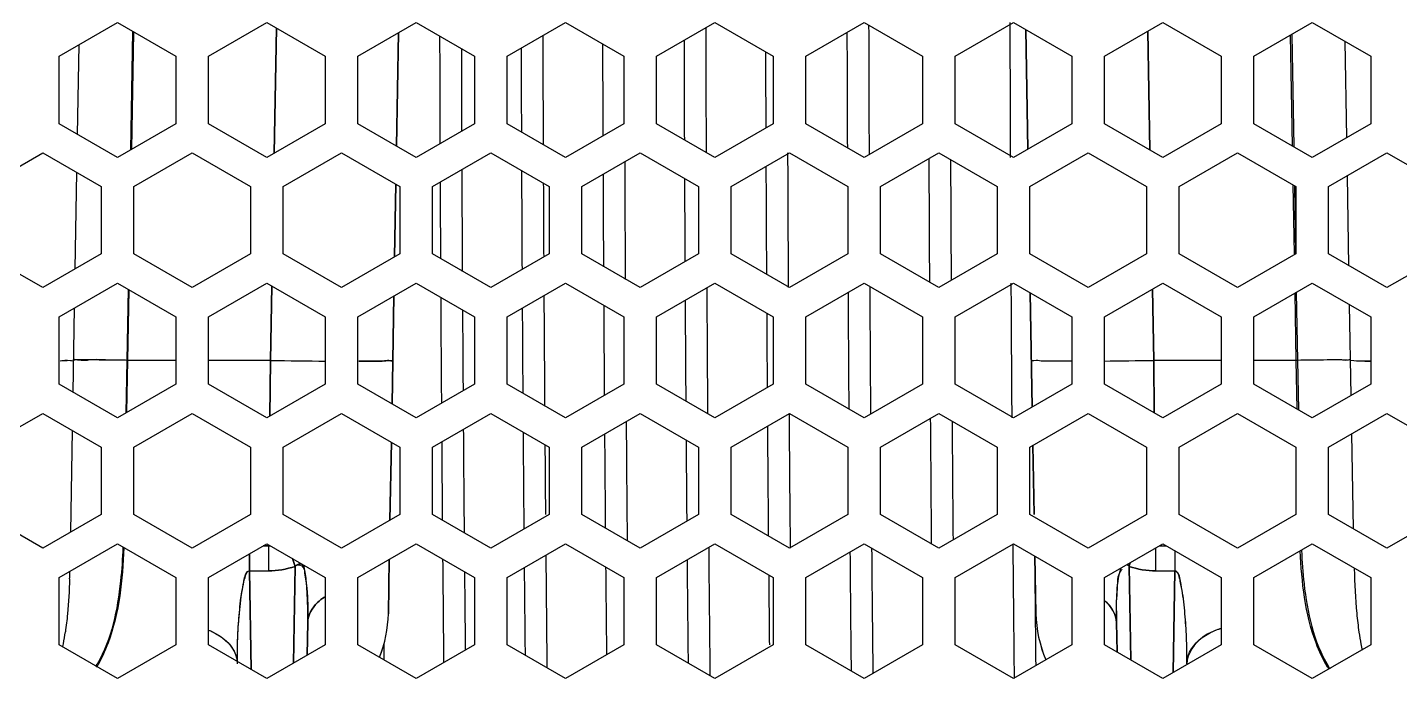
# Model space of a CAD drawing. Header units: millimetres. Extents: x 10297564 to 11610295, y -9287743 to -8409454.
# Drawn here: x 10491568 to 10492582, y -9078897 to -9078420 of the extents above; entities that cross this region are included whole.
import ezdxf

# ---------------------------------------------------------------- set-up
doc = ezdxf.new("R2010")
doc.units = ezdxf.units.MM
doc.header["$LTSCALE"] = 100
doc.layers.add('-0', color=7, linetype='Continuous')

# ---------------------------------------------------------------- blocks, each defined once
blk = doc.blocks.new('인버터 외형도')
at = {"layer": '-0', "linetype": 'Continuous'}
for p, q in [((91837.81, 52312.45), (91870.17, 52331.13)), ((91870.17, 52331.13), (91902.52, 52312.45)), ((91920.58, 52312.45), (91952.94, 52331.13)), ((91952.94, 52331.13), (91985.29, 52312.45)), ((92003.35, 52312.45), (92035.71, 52331.13)), ((92035.71, 52331.13), (92068.06, 52312.45)), ((92086.12, 52312.45), (92118.48, 52331.13)), ((92118.48, 52331.13), (92150.83, 52312.45)), ((92168.89, 52312.45), (92201.25, 52331.13)), ((92201.25, 52331.13), (92233.6, 52312.45)), ((92251.66, 52312.45), (92284.02, 52331.13)), ((92284.02, 52331.13), (92316.37, 52312.45)), ((92334.43, 52312.45), (92366.79, 52331.13)), ((92366.79, 52331.13), (92399.14, 52312.45)), ((92417.2, 52312.45), (92449.56, 52331.13)), ((92449.56, 52331.13), (92481.91, 52312.45)), ((92499.97, 52312.45), (92532.32, 52331.13)), ((92532.32, 52331.13), (92564.68, 52312.45)), ((91878.55, 52326.29), (91877.4, 52260.58)), ((91878.08, 52260.97), (91879.21, 52325.91)), ((91958.27, 52328.05), (91957.06, 52258.79)), ((91957.06, 52258.79), (91958.27, 52328.05)), ((92025.94, 52325.48), (92024.84, 52262.68)), ((92024.84, 52262.68), (92025.94, 52325.48)), ((92373.52, 52327.24), (92374.67, 52260.96)), ((92374.67, 52260.96), (92373.52, 52327.24)), ((92442.39, 52260.54), (92441.24, 52326.33)), ((92441.24, 52326.33), (92442.39, 52260.54)), ((92521.38, 52262.73), (92520.3, 52324.19)), ((92520.97, 52324.57), (92522.05, 52262.33)), ((91848.13, 52269.13), (91848.99, 52318.9)), ((92551.39, 52267.41), (92550.46, 52320.66)), ((91837.81, 52275.08), (91837.81, 52312.45)), ((91902.52, 52312.45), (91902.52, 52275.08)), ((91920.58, 52275.08), (91920.58, 52312.45)), ((91985.29, 52312.45), (91985.29, 52275.08)), ((92003.35, 52275.08), (92003.35, 52312.45)), ((92068.06, 52312.45), (92068.06, 52275.08)), ((92086.12, 52275.08), (92086.12, 52312.45)), ((92150.83, 52312.45), (92150.83, 52275.08)), ((92168.89, 52275.08), (92168.89, 52312.45)), ((92233.6, 52312.45), (92233.6, 52275.08)), ((92251.66, 52275.08), (92251.66, 52312.45)), ((92316.37, 52312.45), (92316.37, 52275.08)), ((92334.43, 52275.08), (92334.43, 52312.45)), ((92399.14, 52312.45), (92399.14, 52275.08)), ((92417.2, 52275.08), (92417.2, 52312.45)), ((92481.91, 52312.45), (92481.91, 52275.08)), ((92499.97, 52275.08), (92499.97, 52312.45)), ((92564.68, 52312.45), (92564.68, 52275.08)), ((91870.17, 52256.4), (91837.81, 52275.08)), ((91902.52, 52275.08), (91870.17, 52256.4)), ((91952.94, 52256.4), (91920.58, 52275.08)), ((91985.29, 52275.08), (91952.94, 52256.4)), ((92035.71, 52256.4), (92003.35, 52275.08)), ((92068.06, 52275.08), (92035.71, 52256.4)), ((92118.48, 52256.4), (92086.12, 52275.08)), ((92150.83, 52275.08), (92118.48, 52256.4)), ((92201.25, 52256.4), (92168.89, 52275.08)), ((92233.6, 52275.08), (92201.25, 52256.4)), ((92284.02, 52256.4), (92251.66, 52275.08)), ((92316.37, 52275.08), (92284.02, 52256.4)), ((92366.79, 52256.4), (92334.43, 52275.08)), ((92399.14, 52275.08), (92366.79, 52256.4)), ((92449.56, 52256.4), (92417.2, 52275.08)), ((92481.91, 52275.08), (92449.56, 52256.4)), ((92532.32, 52256.4), (92499.97, 52275.08)), ((92564.68, 52275.08), (92532.32, 52256.4)), ((91796.43, 52240.21), (91828.78, 52258.89)), ((91828.78, 52258.89), (91861.14, 52240.21)), ((91879.2, 52240.21), (91911.55, 52258.89)), ((91911.55, 52258.89), (91943.91, 52240.21)), ((91961.97, 52240.21), (91994.32, 52258.89)), ((91994.32, 52258.89), (92026.68, 52240.21)), ((92044.74, 52240.21), (92077.09, 52258.89)), ((92077.09, 52258.89), (92109.45, 52240.21)), ((92127.51, 52240.21), (92159.86, 52258.89)), ((92159.86, 52258.89), (92192.22, 52240.21)), ((92210.28, 52240.21), (92242.63, 52258.89)), ((92242.63, 52258.89), (92274.99, 52240.21)), ((92293.05, 52240.21), (92325.4, 52258.89)), ((92325.4, 52258.89), (92357.76, 52240.21)), ((92375.82, 52240.21), (92408.17, 52258.89)), ((92408.17, 52258.89), (92440.53, 52240.21)), ((92458.58, 52240.21), (92490.94, 52258.89)), ((92490.94, 52258.89), (92523.3, 52240.21)), ((92541.35, 52240.21), (92573.71, 52258.89)), ((92573.71, 52258.89), (92606.06, 52240.21)), ((91846.82, 52194.58), (91847.76, 52247.94)), ((92552.63, 52196.34), (92551.76, 52246.22)), ((91861.14, 52240.21), (91861.14, 52202.85)), ((91879.2, 52202.85), (91879.2, 52240.21)), ((91943.91, 52240.21), (91943.91, 52202.85)), ((91961.97, 52202.85), (91961.97, 52240.21)), ((92024.47, 52241.48), (92023.77, 52201.17)), ((92023.77, 52201.17), (92024.47, 52241.48)), ((92026.68, 52240.21), (92026.68, 52202.85)), ((92044.74, 52202.85), (92044.74, 52240.21)), ((92109.45, 52240.21), (92109.45, 52202.85)), ((92127.51, 52202.85), (92127.51, 52240.21)), ((92192.22, 52240.21), (92192.22, 52202.85)), ((92210.28, 52202.85), (92210.28, 52240.21)), ((92274.99, 52240.21), (92274.99, 52202.85)), ((92293.05, 52202.85), (92293.05, 52240.21)), ((92357.76, 52240.21), (92357.76, 52202.85)), ((92375.82, 52202.85), (92375.82, 52240.21)), ((92440.53, 52240.21), (92440.53, 52202.85)), ((92458.58, 52202.85), (92458.58, 52240.21)), ((92522.42, 52202.83), (92521.75, 52241.1)), ((92522.44, 52240.2), (92523.09, 52202.85)), ((92523.3, 52240.21), (92523.3, 52202.85)), ((92541.35, 52202.85), (92541.35, 52240.21)), ((91828.78, 52184.17), (91796.43, 52202.85)), ((91861.14, 52202.85), (91828.78, 52184.17)), ((91911.55, 52184.17), (91879.2, 52202.85)), ((91943.91, 52202.85), (91911.55, 52184.17)), ((91994.32, 52184.17), (91961.97, 52202.85)), ((92026.68, 52202.85), (91994.32, 52184.17)), ((92077.09, 52184.17), (92044.74, 52202.85)), ((92109.45, 52202.85), (92077.09, 52184.17)), ((92159.86, 52184.17), (92127.51, 52202.85)), ((92192.22, 52202.85), (92159.86, 52184.17)), ((92242.63, 52184.17), (92210.28, 52202.85)), ((92274.99, 52202.85), (92242.63, 52184.17)), ((92325.4, 52184.17), (92293.05, 52202.85)), ((92357.76, 52202.85), (92325.4, 52184.17)), ((92408.17, 52184.17), (92375.82, 52202.85)), ((92440.53, 52202.85), (92408.17, 52184.17)), ((92490.94, 52184.17), (92458.58, 52202.85)), ((92523.3, 52202.85), (92490.94, 52184.17)), ((92573.71, 52184.17), (92541.35, 52202.85)), ((92606.06, 52202.85), (92573.71, 52184.17)), ((91837.81, 52167.98), (91870.17, 52186.66)), ((91870.17, 52186.66), (91902.52, 52167.98)), ((91920.58, 52167.98), (91952.94, 52186.66)), ((91952.94, 52186.66), (91985.29, 52167.98)), ((91955.78, 52185.02), (91955.06, 52143.85)), ((91955.06, 52143.85), (91955.78, 52185.02)), ((92003.35, 52167.98), (92035.71, 52186.66)), ((92035.71, 52186.66), (92068.06, 52167.98)), ((92086.12, 52167.98), (92118.48, 52186.66)), ((92118.48, 52186.66), (92150.83, 52167.98)), ((92168.89, 52167.98), (92201.25, 52186.66)), ((92201.25, 52186.66), (92233.6, 52167.98)), ((92251.66, 52167.98), (92284.02, 52186.66)), ((92284.02, 52186.66), (92316.37, 52167.98)), ((92334.43, 52167.98), (92366.79, 52186.66)), ((92366.79, 52186.66), (92399.14, 52167.98)), ((92417.2, 52167.98), (92449.56, 52186.66)), ((92449.56, 52186.66), (92481.91, 52167.98)), ((92499.97, 52167.98), (92532.32, 52186.66)), ((92532.32, 52186.66), (92564.68, 52167.98)), ((91876.05, 52183.26), (91875.36, 52143.85)), ((91876.03, 52143.85), (91876.71, 52182.88)), ((92023.39, 52179.54), (92022.34, 52119.65)), ((92022.34, 52119.65), (92023.39, 52179.54)), ((92376.06, 52181.3), (92377.17, 52117.93)), ((92377.17, 52117.93), (92376.06, 52181.3)), ((92444.43, 52143.85), (92443.74, 52183.3)), ((92443.74, 52183.3), (92444.43, 52143.85)), ((92523.45, 52143.85), (92522.8, 52181.16)), ((92523.46, 52181.54), (92524.12, 52143.85)), ((91845.63, 52126.1), (91846.45, 52172.96)), ((92553.88, 52124.38), (92553.01, 52174.71)), ((91837.81, 52130.61), (91837.81, 52167.98)), ((91902.52, 52167.98), (91902.52, 52130.61)), ((91920.58, 52130.61), (91920.58, 52167.98)), ((91985.29, 52167.98), (91985.29, 52130.61)), ((92003.35, 52130.61), (92003.35, 52167.98)), ((92068.06, 52167.98), (92068.06, 52130.61)), ((92086.12, 52130.61), (92086.12, 52167.98)), ((92150.83, 52167.98), (92150.83, 52130.61)), ((92168.89, 52130.61), (92168.89, 52167.98)), ((92233.6, 52167.98), (92233.6, 52130.61)), ((92251.66, 52130.61), (92251.66, 52167.98)), ((92316.37, 52167.98), (92316.37, 52130.61)), ((92334.43, 52130.61), (92334.43, 52167.98)), ((92399.14, 52167.98), (92399.14, 52130.61)), ((92417.2, 52130.61), (92417.2, 52167.98)), ((92481.91, 52167.98), (92481.91, 52130.61)), ((92499.97, 52130.61), (92499.97, 52167.98)), ((92564.68, 52167.98), (92564.68, 52130.61)), ((91875.36, 52143.85), (91874.8, 52114.61)), ((91902.52, 52143.85), (91875.36, 52143.85)), ((91875.46, 52114.99), (91876.03, 52143.85)), ((91902.52, 52143.85), (91876.03, 52143.85)), ((91955.06, 52143.85), (91920.58, 52143.85)), ((91955.06, 52143.85), (91920.58, 52143.85)), ((91955.06, 52143.85), (91954.69, 52112.95)), ((91954.71, 52112.9), (91955.06, 52143.85)), ((92444.77, 52114.7), (92444.43, 52143.85)), ((92481.91, 52143.85), (92444.43, 52143.85)), ((92481.91, 52143.85), (92444.43, 52143.85)), ((92444.43, 52143.85), (92444.76, 52114.63)), ((92523.45, 52143.85), (92499.97, 52143.85)), ((92524.12, 52143.85), (92499.97, 52143.85)), ((92523.97, 52116.76), (92523.45, 52143.85)), ((92524.12, 52143.85), (92524.67, 52116.35)), ((91870.17, 52111.93), (91837.81, 52130.61)), ((91902.52, 52130.61), (91870.17, 52111.93)), ((91952.94, 52111.93), (91920.58, 52130.61)), ((91985.29, 52130.61), (91952.94, 52111.93)), ((92035.71, 52111.93), (92003.35, 52130.61)), ((92068.06, 52130.61), (92035.71, 52111.93)), ((92118.48, 52111.93), (92086.12, 52130.61)), ((92150.83, 52130.61), (92118.48, 52111.93)), ((92201.25, 52111.93), (92168.89, 52130.61)), ((92233.6, 52130.61), (92201.25, 52111.93)), ((92284.02, 52111.93), (92251.66, 52130.61)), ((92316.37, 52130.61), (92284.02, 52111.93)), ((92366.79, 52111.93), (92334.43, 52130.61)), ((92399.14, 52130.61), (92366.79, 52111.93)), ((92449.56, 52111.93), (92417.2, 52130.61)), ((92481.91, 52130.61), (92449.56, 52111.93)), ((92532.32, 52111.93), (92499.97, 52130.61)), ((92564.68, 52130.61), (92532.32, 52111.93)), ((91796.43, 52095.74), (91828.78, 52114.42)), ((91828.78, 52114.42), (91861.14, 52095.74)), ((91879.2, 52095.74), (91911.55, 52114.42)), ((91911.55, 52114.42), (91943.91, 52095.74)), ((91961.97, 52095.74), (91994.32, 52114.42)), ((91994.32, 52114.42), (92026.68, 52095.74)), ((92044.74, 52095.74), (92077.09, 52114.42)), ((92077.09, 52114.42), (92109.45, 52095.74)), ((92127.51, 52095.74), (92159.86, 52114.42)), ((92159.86, 52114.42), (92192.22, 52095.74)), ((92210.28, 52095.74), (92242.63, 52114.42)), ((92242.63, 52114.42), (92274.99, 52095.74)), ((92293.05, 52095.74), (92325.4, 52114.42)), ((92325.4, 52114.42), (92357.76, 52095.74)), ((92375.82, 52095.74), (92408.17, 52114.42)), ((92408.17, 52114.42), (92440.53, 52095.74)), ((92458.58, 52095.74), (92490.94, 52114.42)), ((92490.94, 52114.42), (92523.3, 52095.74)), ((92541.35, 52095.74), (92573.71, 52114.42)), ((92573.71, 52114.42), (92606.06, 52095.74)), ((91844.28, 52048.64), (91845.26, 52104.91)), ((92555.18, 52050.4), (92554.25, 52103.19)), ((91861.14, 52095.74), (91861.14, 52058.38)), ((91879.2, 52058.38), (91879.2, 52095.74)), ((91943.91, 52095.74), (91943.91, 52058.38)), ((91961.97, 52058.38), (91961.97, 52095.74)), ((92021.97, 52098.46), (92021.22, 52055.23)), ((92021.22, 52055.23), (92021.97, 52098.46)), ((92026.68, 52095.74), (92026.68, 52058.38)), ((92044.74, 52058.38), (92044.74, 52095.74)), ((92109.45, 52095.74), (92109.45, 52058.38)), ((92127.51, 52058.38), (92127.51, 52095.74)), ((92192.22, 52095.74), (92192.22, 52058.38)), ((92210.28, 52058.38), (92210.28, 52095.74)), ((92274.99, 52095.74), (92274.99, 52058.38)), ((92293.05, 52058.38), (92293.05, 52095.74)), ((92357.76, 52095.74), (92357.76, 52058.38)), ((92375.82, 52058.38), (92375.82, 52095.74)), ((92377.54, 52096.74), (92378.21, 52058.42)), ((92378.21, 52058.42), (92377.54, 52096.74)), ((92440.53, 52095.74), (92440.53, 52058.38)), ((92458.58, 52058.38), (92458.58, 52095.74)), ((92523.3, 52095.74), (92523.3, 52058.38)), ((92541.35, 52058.38), (92541.35, 52095.74)), ((91828.78, 52039.7), (91796.43, 52058.38)), ((91861.14, 52058.38), (91828.78, 52039.7)), ((91911.55, 52039.7), (91879.2, 52058.38)), ((91943.91, 52058.38), (91911.55, 52039.7)), ((91994.32, 52039.7), (91961.97, 52058.38)), ((92026.68, 52058.38), (91994.32, 52039.7)), ((92077.09, 52039.7), (92044.74, 52058.38)), ((92109.45, 52058.38), (92077.09, 52039.7)), ((92159.86, 52039.7), (92127.51, 52058.38)), ((92192.22, 52058.38), (92159.86, 52039.7)), ((92242.63, 52039.7), (92210.28, 52058.38)), ((92274.99, 52058.38), (92242.63, 52039.7)), ((92325.4, 52039.7), (92293.05, 52058.38)), ((92357.76, 52058.38), (92325.4, 52039.7)), ((92408.17, 52039.7), (92375.82, 52058.38)), ((92440.53, 52058.38), (92408.17, 52039.7)), ((92490.94, 52039.7), (92458.58, 52058.38)), ((92523.3, 52058.38), (92490.94, 52039.7)), ((92573.71, 52039.7), (92541.35, 52058.38)), ((92606.06, 52058.38), (92573.71, 52039.7)), ((91837.81, 52023.5), (91870.17, 52042.19)), ((91870.17, 52042.19), (91902.52, 52023.5)), ((91920.58, 52023.5), (91952.94, 52042.19)), ((91950.97, 52041.05), (91953.84, 52041.05)), ((91953.84, 52041.05), (91950.97, 52041.05)), ((91952.94, 52042.19), (91985.29, 52023.5)), ((91953.84, 52041.05), (91953.84, 52027.15)), ((91953.84, 52041.05), (91953.84, 52027.15)), ((92003.35, 52023.5), (92035.71, 52042.19)), ((92035.71, 52042.19), (92068.06, 52023.5)), ((92086.12, 52023.5), (92118.48, 52042.19)), ((92118.48, 52042.19), (92150.83, 52023.5)), ((92168.89, 52023.5), (92201.25, 52042.19)), ((92201.25, 52042.19), (92233.6, 52023.5)), ((92251.66, 52023.5), (92284.02, 52042.19)), ((92284.02, 52042.19), (92316.37, 52023.5)), ((92334.43, 52023.5), (92366.79, 52042.19)), ((92366.79, 52042.19), (92399.14, 52023.5)), ((92417.2, 52023.5), (92449.56, 52042.19)), ((92447.59, 52041.05), (92451.52, 52041.05)), ((92447.59, 52041.05), (92451.52, 52041.05)), ((92449.56, 52042.19), (92481.91, 52023.5)), ((92499.97, 52023.5), (92532.32, 52042.19)), ((92532.32, 52042.19), (92564.68, 52023.5)), ((91943.29, 52036.61), (91943.29, 52027.15)), ((91943.29, 52027.15), (91943.29, 52036.61)), ((91967.19, 52033.96), (91968.65, 52029.58)), ((92020.84, 52033.6), (92020.32, 52003.38)), ((92020.32, 52003.38), (92020.84, 52033.6)), ((92378.61, 52035.36), (92379.17, 52003.38)), ((92379.17, 52003.38), (92378.61, 52035.36)), ((92445.64, 52027.15), (92445.64, 52039.93)), ((92445.64, 52027.15), (92445.64, 52039.93)), ((92456.2, 52038.35), (92456.2, 52027.15)), ((92456.2, 52038.35), (92456.2, 52027.15)), ((91944.24, 51972.49), (91943.29, 52027.15)), ((91943.29, 52027.15), (91944.24, 51972.49)), ((91943.29, 52027.15), (91953.84, 52027.15)), ((91943.29, 52027.15), (91953.84, 52027.15)), ((91967.72, 51976), (91968.65, 52029.58)), ((91968.65, 52029.58), (91967.72, 51976)), ((92430.83, 52029.58), (92431.58, 52031.82)), ((92430.83, 52029.58), (92431.57, 52031.81)), ((92431.73, 51977.75), (92430.83, 52029.58)), ((92430.83, 52029.58), (92431.74, 51977.75)), ((92445.64, 52027.15), (92456.2, 52027.15)), ((92445.64, 52027.15), (92456.2, 52027.15)), ((92455.21, 51970.73), (92456.2, 52027.15)), ((92456.2, 52027.15), (92455.21, 51970.73)), ((91837.81, 51986.14), (91837.81, 52023.5)), ((91902.52, 52023.5), (91902.52, 51986.14)), ((91920.58, 51986.14), (91920.58, 52023.5)), ((91985.29, 52023.5), (91985.29, 51986.14)), ((92003.35, 51986.14), (92003.35, 52023.5)), ((92068.06, 52023.5), (92068.06, 51986.14)), ((92086.12, 51986.14), (92086.12, 52023.5)), ((92150.83, 52023.5), (92150.83, 51986.14)), ((92168.89, 51986.14), (92168.89, 52023.5)), ((92233.6, 52023.5), (92233.6, 51986.14)), ((92251.66, 51986.14), (92251.66, 52023.5)), ((92316.37, 52023.5), (92316.37, 51986.14)), ((92334.43, 51986.14), (92334.43, 52023.5)), ((92399.14, 52023.5), (92399.14, 51986.14)), ((92417.2, 51986.14), (92417.2, 52023.5)), ((92481.91, 52023.5), (92481.91, 51986.14)), ((92499.97, 51986.14), (92499.97, 52023.5)), ((92564.68, 52023.5), (92564.68, 51986.14)), ((91975.63, 51998.45), (91975.31, 51980.38)), ((91975.31, 51980.38), (91975.63, 51998.45)), ((92423.85, 51998.45), (92424.14, 51982.14)), ((92424.14, 51982.14), (92423.85, 51998.45)), ((91870.17, 51967.46), (91837.81, 51986.14)), ((91902.52, 51986.14), (91870.17, 51967.46)), ((91952.94, 51967.46), (91920.58, 51986.14)), ((91985.29, 51986.14), (91952.94, 51967.46)), ((92035.71, 51967.46), (92003.35, 51986.14)), ((92068.06, 51986.14), (92035.71, 51967.46)), ((92118.48, 51967.46), (92086.12, 51986.14)), ((92150.83, 51986.14), (92118.48, 51967.46)), ((92201.25, 51967.46), (92168.89, 51986.14)), ((92233.6, 51986.14), (92201.25, 51967.46)), ((92284.02, 51967.46), (92251.66, 51986.14)), ((92316.37, 51986.14), (92284.02, 51967.46)), ((92366.79, 51967.46), (92334.43, 51986.14)), ((92399.14, 51986.14), (92366.79, 51967.46)), ((92449.56, 51967.46), (92417.2, 51986.14)), ((92481.91, 51986.14), (92449.56, 51967.46)), ((92532.32, 51967.46), (92499.97, 51986.14)), ((92564.68, 51986.14), (92532.32, 51967.46))]:
    blk.add_line(p, q, dxfattribs=at)
for centre, radius, start, end in [((137421.29, 52441.15), 45134.94, 180.141588, 180.232361), ((137511.58, 52441.15), 45146.98, 180.139648, 180.234476), ((137195.55, 52441.15), 45146.98, 180.14929, 180.224602), ((137240.7, 52441.15), 45134.94, 180.148769, 180.225648), ((137330.99, 52441.15), 45134.94, 180.14327, 180.231178), ((137421.29, 52441.15), 45146.98, 180.14653, 180.227799), ((137195.55, 52441.15), 45134.94, 180.158178, 180.215863), ((137240.7, 52441.15), 45146.98, 180.157526, 180.216742), ((137285.84, 52441.15), 45146.98, 180.154819, 180.219104), ((137330.99, 52441.15), 45146.98, 180.152028, 180.222271), ((137376.14, 52441.15), 45146.98, 180.160348, 180.213606), ((137285.84, 52441.15), 45134.94, 180.237463, 180.320369), ((137376.14, 52441.15), 45134.94, 180.231378, 180.326231), ((137466.43, 52441.15), 45146.98, 180.235201, 180.322495), ((137466.43, 52441.15), 45134.94, 180.236309, 180.321055), ((137195.55, 52441.15), 45134.94, 180.242963, 180.314839), ((137240.7, 52441.15), 45146.98, 180.243986, 180.313273), ((137285.84, 52441.15), 45146.98, 180.246197, 180.311438), ((137376.14, 52441.15), 45146.98, 180.240699, 180.316967), ((137195.55, 52441.15), 45146.98, 180.251695, 180.305909), ((137240.7, 52441.15), 45134.94, 180.2529, 180.304557), ((137330.99, 52441.15), 45146.98, 180.249515, 180.307774), ((137421.29, 52441.15), 45134.94, 180.3255, 180.415249), ((137511.58, 52441.15), 45146.98, 180.322993, 180.417821), ((137195.55, 52441.15), 45146.98, 180.333153, 180.407441), ((137240.7, 52441.15), 45134.94, 180.331657, 180.40956), ((137330.99, 52441.15), 45146.98, 180.334867, 180.406134), ((137330.99, 52441.15), 45134.94, 180.326157, 180.415091), ((137421.29, 52441.15), 45146.98, 180.329369, 180.411662), ((137195.55, 52441.15), 45134.94, 180.342091, 180.39875), ((137240.7, 52441.15), 45146.98, 180.340365, 180.400605), ((137285.84, 52441.15), 45146.98, 180.338682, 180.401943), ((137376.14, 52441.15), 45146.98, 180.344211, 180.396445), ((91849.9, 50733.52), 1410.56, 88.9658, 89.67207), ((92016.31, 55604.11), 3460.8, 268.9858, 269.49229), ((92016.3, 55603.08), 3459.78, 268.98574, 269.49297), ((92381.96, 55687.74), 3544.44, 270.56477, 271.0098), ((92381.96, 55688), 3544.7, 270.56495, 271.00979), ((137285.84, 52441.15), 45134.94, 180.42035, 180.504401), ((137376.14, 52441.15), 45134.94, 180.414772, 180.509621), ((137466.43, 52441.15), 45146.98, 180.418039, 180.506487), ((137466.43, 52441.15), 45134.94, 180.420221, 180.503828), ((137195.55, 52441.15), 45134.94, 180.42585, 180.498848), ((137240.7, 52441.15), 45146.98, 180.427849, 180.496026), ((137285.84, 52441.15), 45146.98, 180.429035, 180.495384), ((137376.14, 52441.15), 45146.98, 180.423537, 180.500936), ((137195.55, 52441.15), 45146.98, 180.434533, 180.489833), ((137240.7, 52441.15), 45134.94, 180.436812, 180.485943), ((137330.99, 52441.15), 45146.98, 180.433378, 180.49055), ((91953.8, 52066.22), 25.17, 270.0982, 272.2482), ((91953.75, 52067.71), 26.66, 270.1957, 272.22649), ((137330.99, 52441.15), 45134.94, 180.50891, 180.599506), ((137511.58, 52441.15), 45146.98, 180.506341, 180.601163), ((89932.79, 51353.4), 2145.22, 18.37304, 18.49636), ((137195.55, 52441.15), 45146.98, 180.517188, 180.589827), ((137240.7, 52441.15), 45134.94, 180.514388, 180.593954), ((137330.99, 52441.15), 45146.98, 180.517537, 180.590464), ((137421.29, 52441.15), 45146.98, 180.51206, 180.596015), ((137421.29, 52441.15), 45134.94, 180.509552, 180.597653), ((137511.58, 52441.15), 45134.94, 180.515105, 180.592175), ((91327.89, 52041.95), 516.18, 357.8591, 358.27895), ((137195.55, 52441.15), 45134.94, 180.52621, 180.581219), ((137240.7, 52441.15), 45146.98, 180.523013, 180.584913), ((137285.84, 52441.15), 45146.98, 180.522739, 180.584351), ((137376.14, 52441.15), 45146.98, 180.52829, 180.577491), ((91952.61, 52004.56), 67.72, 338.01358, 358.99966), ((91952.61, 52004.56), 67.72, 338.04162, 359), ((92446.88, 52004.56), 67.72, 181, 203.24722), ((92446.88, 52004.56), 67.72, 181, 203.26556), ((92491.45, 51960.11), 36.3, 105.28467, 111.4052), ((92491.52, 51959.86), 36.56, 105.37541, 110.21352), ((91692.64, 52014.63), 150.2, 349.25904, 351.81311), ((91908.88, 51962.34), 33.91, 65.28383, 69.53701), ((91908.68, 51961.93), 34.36, 63.84927, 69.35807), ((92706.63, 52014.54), 149.97, 188.20386, 190.76271), ((91713.47, 52010.8), 129.02, 348.56991, 349.20791), ((137150.4, 52441.15), 45134.94, 180.57667, 180.588401), ((92684.39, 52010.42), 127.35, 190.81296, 191.64266), ((92676.03, 52008.7), 118.81, 191.64327, 192.45), ((91800.41, 52009.17), 67.59, 328.85919, 330.04561), ((92596.73, 52008.13), 65.61, 211.55052, 212.53676), ((92596.94, 52007.95), 65.14, 211.02047, 212.68661)]:
    blk.add_arc(centre, radius, start, end, dxfattribs=at)
for points in [[(91842.4, 52143.58), (91841.07, 52143.53), (91839.74, 52143.51), (91838.41, 52143.48)], [(92551.92, 52144.01), (92549.75, 52144.07), (92547.57, 52144.07), (92545.4, 52144.07)], [(91968.65, 52029.58), (91963.9, 52028), (91958.84, 52027.15), (91953.84, 52027.15)], [(91953.84, 52027.15), (91958.84, 52027.15), (91963.9, 52028), (91968.65, 52029.58)], [(92426.13, 52028.66), (92423.22, 52018.99), (92423.68, 52008.55), (92423.85, 51998.45)], [(92445.64, 52027.15), (92440.64, 52027.15), (92435.58, 52028), (92430.83, 52029.58)], [(92430.83, 52029.58), (92435.58, 52028), (92440.64, 52027.15), (92445.64, 52027.15)], [(92555.59, 52028.32), (92555.81, 52020.03), (92556.2, 52011.74), (92556.98, 52003.49)], [(91843.71, 52022.66), (91843.47, 52016.19), (91843.1, 52009.72), (91842.49, 52003.27)], [(92423.85, 51998.45), (92423.77, 52003.07), (92420.8, 52007.71), (92417.21, 52010.62)], [(91842.49, 52003.27), (91842.18, 51999.92), (91841.79, 51996.57), (91841.31, 51993.25)], [(92556.98, 52003.49), (92557.3, 52000.03), (92557.7, 51996.58), (92558.2, 51993.14)], [(91923.83, 51992.77), (91925.18, 51992.11), (91926.49, 51991.35), (91927.72, 51990.49)], [(92474.96, 51992.43), (92476.23, 51993.09), (92477.55, 51993.67), (92478.89, 51994.17)]]:
    blk.add_open_spline(points, degree=3, dxfattribs=at)
for points, knots in [([(91845.94, 52143.85), (91845.93, 52143.25), (91841.93, 52144.25), (91840.34, 52143.5), (91838.43, 52143.47)], [0, 0, 0, 0, 0.239634, 1, 1, 1, 1]), ([(91857.98, 52144.06), (91856.4, 52144.07), (91852.26, 52144.03), (91848.1, 52144.2), (91845.55, 52143.92)], [0, 0, 0, 0, 0.381527, 1, 1, 1, 1]), ([(91876.03, 52143.85), (91872.34, 52143.92), (91865.48, 52143.82), (91855.3, 52144.61), (91850.63, 52143.16), (91845.95, 52144.56), (91845.94, 52143.85)], [0, 0, 0, 0, 0.36798, 0.70687, 0.929526, 1, 1, 1, 1]), ([(92003.91, 52143.36), (92006.71, 52143.36), (92011.31, 52143.5), (92017.76, 52143.23), (92020.39, 52143.94), (92022.76, 52143.48), (92022.77, 52143.85)], [0, 0, 0, 0, 0.443691, 0.75972, 0.941499, 1, 1, 1, 1]), ([(92022.77, 52143.85), (92022.76, 52143.48), (92020.39, 52143.94), (92017.76, 52143.23), (92011.33, 52143.5), (92006.73, 52143.36), (92003.94, 52143.36)], [0, 0, 0, 0, 0.058501, 0.240269, 0.556286, 1, 1, 1, 1]), ([(92398.6, 52143.36), (92395.38, 52143.36), (92390.05, 52143.51), (92382.56, 52143.16), (92379.5, 52144), (92376.72, 52143.42), (92376.72, 52143.85)], [0, 0, 0, 0, 0.440969, 0.758359, 0.941434, 1, 1, 1, 1]), ([(92398.62, 52143.36), (92395.4, 52143.36), (92390.06, 52143.51), (92382.57, 52143.16), (92379.5, 52144), (92376.72, 52143.42), (92376.72, 52143.85)], [0, 0, 0, 0, 0.440956, 0.758352, 0.941433, 1, 1, 1, 1]), ([(92548, 52144.06), (92546.32, 52144.07), (92538.14, 52144.07), (92529.95, 52143.96), (92523.45, 52143.85)], [0, 0, 0, 0, 0.205104, 1, 1, 1, 1]), ([(92545.4, 52144.07), (92543.79, 52144.07), (92536.7, 52144.04), (92529.61, 52143.95), (92524.12, 52143.85)], [0, 0, 0, 0, 0.226207, 1, 1, 1, 1]), ([(92553.54, 52143.85), (92553.54, 52144.29), (92550.58, 52143.48), (92549.41, 52144.05), (92548, 52144.06)], [0, 0, 0, 0, 0.237851, 1, 1, 1, 1]), ([(92553.69, 52143.78), (92553.65, 52143.79), (92553.61, 52143.8), (92553.55, 52143.83), (92553.54, 52143.85)], [0, 0, 0, 0, 0.693263, 1, 1, 1, 1]), ([(92564.45, 52143.44), (92562.99, 52143.45), (92559.42, 52143.58), (92555.76, 52143.3), (92553.69, 52143.78)], [0, 0, 0, 0, 0.406928, 1, 1, 1, 1]), ([(92557.08, 52143.58), (92557.56, 52143.56), (92560.04, 52143.49), (92562.53, 52143.46), (92564.55, 52143.44)], [0, 0, 0, 0, 0.189955, 1, 1, 1, 1]), ([(91873.21, 52040.29), (91872.97, 52034.03), (91871.52, 52011.97), (91866.94, 51989.26), (91858.97, 51975.43)], [0, 0, 0, 0, 0.281668, 1, 1, 1, 1]), ([(91858.67, 51973.8), (91861.31, 51978.1), (91870.96, 51998.9), (91873.16, 52022.17), (91873.88, 52039.86)], [0, 0, 0, 0, 0.221599, 1, 1, 1, 1]), ([(92540.82, 51973.8), (92538.24, 51978), (92528.77, 51998.27), (92526.46, 52020.95), (92525.69, 52038.21)], [0, 0, 0, 0, 0.222076, 1, 1, 1, 1]), ([(92526.34, 52038.5), (92526.61, 52032.32), (92528.17, 52010.47), (92532.94, 51987.96), (92541.11, 51974.38)], [0, 0, 0, 0, 0.280752, 1, 1, 1, 1]), ([(91936.67, 51975.48), (91936.58, 51980.45), (91936.74, 51990.51), (91937.72, 52005.02), (91939.3, 52017.15), (91940.8, 52023.7), (91942.32, 52027.22), (91943.29, 52027.15)], [0, 0, 0, 0, 0.282318, 0.56957, 0.838325, 0.944715, 1, 1, 1, 1]), ([(91936.65, 51976.86), (91936.6, 51981.11), (91936.74, 51989.67), (91937.57, 52002.3), (91938.62, 52013.38), (91940.34, 52020.87), (91941.14, 52026.92), (91943.29, 52027.15)], [0, 0, 0, 0, 0.248871, 0.498812, 0.749679, 0.873798, 1, 1, 1, 1]), ([(91975.63, 51998.45), (91975.68, 52001.52), (91975.73, 52007.68), (91975.3, 52015.29), (91974.98, 52021.5), (91973.71, 52025.65), (91974.3, 52031.51), (91969.3, 52030.85), (91968.65, 52029.58)], [0, 0, 0, 0, 0.252741, 0.504533, 0.630819, 0.753342, 0.883281, 1, 1, 1, 1]), ([(91968.66, 52029.58), (91968.85, 52029.96), (91969.73, 52030.55), (91970.69, 52030.46), (91971.18, 52030.36)], [0, 0, 0, 0, 0.462895, 1, 1, 1, 1]), ([(91971.51, 52030.28), (91974.03, 52029.55), (91974.44, 52022.28), (91975.83, 52012.55), (91975.73, 52003.93), (91975.63, 51998.45)], [0, 0, 0, 0, 0.241799, 0.493067, 1, 1, 1, 1]), ([(92423.85, 51998.45), (92423.78, 52002.96), (92423.6, 52009.77), (92424.66, 52018.62), (92424.41, 52023.3), (92425.29, 52025.34)], [0, 0, 0, 0, 0.501494, 0.752961, 1, 1, 1, 1]), ([(92425.29, 52025.34), (92425.49, 52025.8), (92425.97, 52026.72), (92426.56, 52027.58), (92426.88, 52028)], [0, 0, 0, 0, 0.48643, 1, 1, 1, 1]), ([(92430.83, 52029.58), (92430.71, 52029.8), (92430.41, 52030.22), (92430.04, 52030.59), (92429.84, 52030.76)], [0, 0, 0, 0, 0.483884, 1, 1, 1, 1]), ([(92429.92, 52030.25), (92430.09, 52030.24), (92430.49, 52030.1), (92430.73, 52029.77), (92430.83, 52029.58)], [0, 0, 0, 0, 0.456175, 1, 1, 1, 1]), ([(92462.82, 51975.48), (92462.89, 51979.85), (92462.78, 51988.62), (92462, 52001.67), (92460.91, 52012.89), (92459.25, 52020.98), (92458.23, 52026.35), (92456.2, 52027.15)], [0, 0, 0, 0, 0.248896, 0.499078, 0.750074, 0.875407, 1, 1, 1, 1]), ([(92462.82, 51975.48), (92462.89, 51979.84), (92462.78, 51988.6), (92462.01, 52001.57), (92460.91, 52012.97), (92459.3, 52020.76), (92458.35, 52026.84), (92456.2, 52027.15)], [0, 0, 0, 0, 0.248115, 0.497602, 0.74809, 0.876089, 1, 1, 1, 1]), ([(91985.02, 52012.56), (91983.61, 52011.7), (91978.97, 52008.32), (91975.7, 52002.58), (91975.63, 51998.45)], [0, 0, 0, 0, 0.285428, 1, 1, 1, 1]), ([(91975.63, 51998.45), (91975.7, 52002.58), (91978.97, 52008.32), (91983.61, 52011.7), (91985.02, 52012.56)], [0, 0, 0, 0, 0.714571, 1, 1, 1, 1]), ([(92423.85, 51998.45), (92423.79, 52001.84), (92421.65, 52006.57), (92418.23, 52009.79), (92417.21, 52010.62)], [0, 0, 0, 0, 0.719892, 1, 1, 1, 1]), ([(91923.06, 51993.15), (91924.95, 51992.28), (91931.14, 51988.77), (91935.94, 51982.14), (91936.55, 51977.1)], [0, 0, 0, 0, 0.290546, 1, 1, 1, 1]), ([(91927.72, 51990.49), (91928.98, 51989.61), (91933.15, 51986.16), (91936.05, 51981.01), (91936.55, 51977.16)], [0, 0, 0, 0, 0.283957, 1, 1, 1, 1]), ([(92478.2, 51993.9), (92475.92, 51993.01), (92468.58, 51989.36), (92462.92, 51981.29), (92462.82, 51975.48)], [0, 0, 0, 0, 0.297164, 1, 1, 1, 1]), ([(92462.82, 51975.49), (92462.84, 51977.03), (92464.04, 51984.2), (92470, 51989.83), (92474.96, 51992.43)], [0, 0, 0, 0, 0.215968, 1, 1, 1, 1])]:
    blk.add_open_spline(points, degree=3, knots=knots, dxfattribs=at)

msp = doc.modelspace()

# ---------------------------------------------------------------- block references
at = {"xscale": 1.333333333333333, "yscale": 1.333333333333333, "zscale": 1.333333333333333}
msp.add_blockref('인버터 외형도', (10369140.6, -9148191), dxfattribs=at)

doc.saveas('drawing.dxf')
